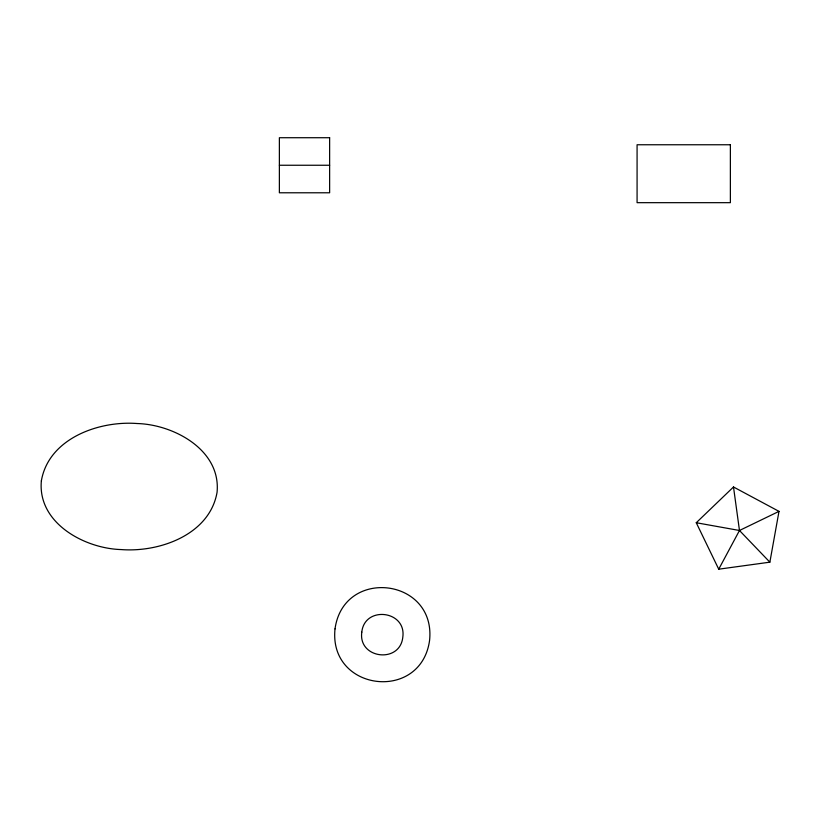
<?xml version="1.0" encoding="UTF-8"?>
<svg xmlns="http://www.w3.org/2000/svg" width="820" height="820" viewBox="0 0 820 820"><rect width="100%" height="100%" fill="white"/><g stroke="black" fill="none" stroke-linecap="round" stroke-linejoin="round"><path stroke-width="1.23" d="M769.867 562.172L779 511.372L733.5 486.988L696.262 522.73L718.73 569.193L769.867 562.172L739.476 530.489L696.262 522.73M718.73 569.193L739.476 530.489L779 511.372M279.374 165.25L329.63 165.25M733.5 486.988L739.476 530.489M41.359 480.868C37.371 523.139 84.675 548.59 121.288 549.574C159.541 552.536 209.746 534.691 217.074 492.236C221.062 449.965 173.758 424.514 137.145 423.53C98.892 420.568 48.677 438.413 41.359 480.868M335.021 628.899C328.471 691.27 420.967 702.484 429.577 640.42C436.127 578.049 343.631 566.845 335.021 628.899M361.794 632.169C358.012 658.839 400.078 663.913 402.804 637.16C406.587 610.49 364.521 605.406 361.794 632.169M329.63 137.719L279.374 137.719L279.374 192.782L329.63 192.782L329.63 137.719M730.374 144.761L637.078 144.761L637.078 202.673L730.374 202.673L730.374 144.761"/></g></svg>
